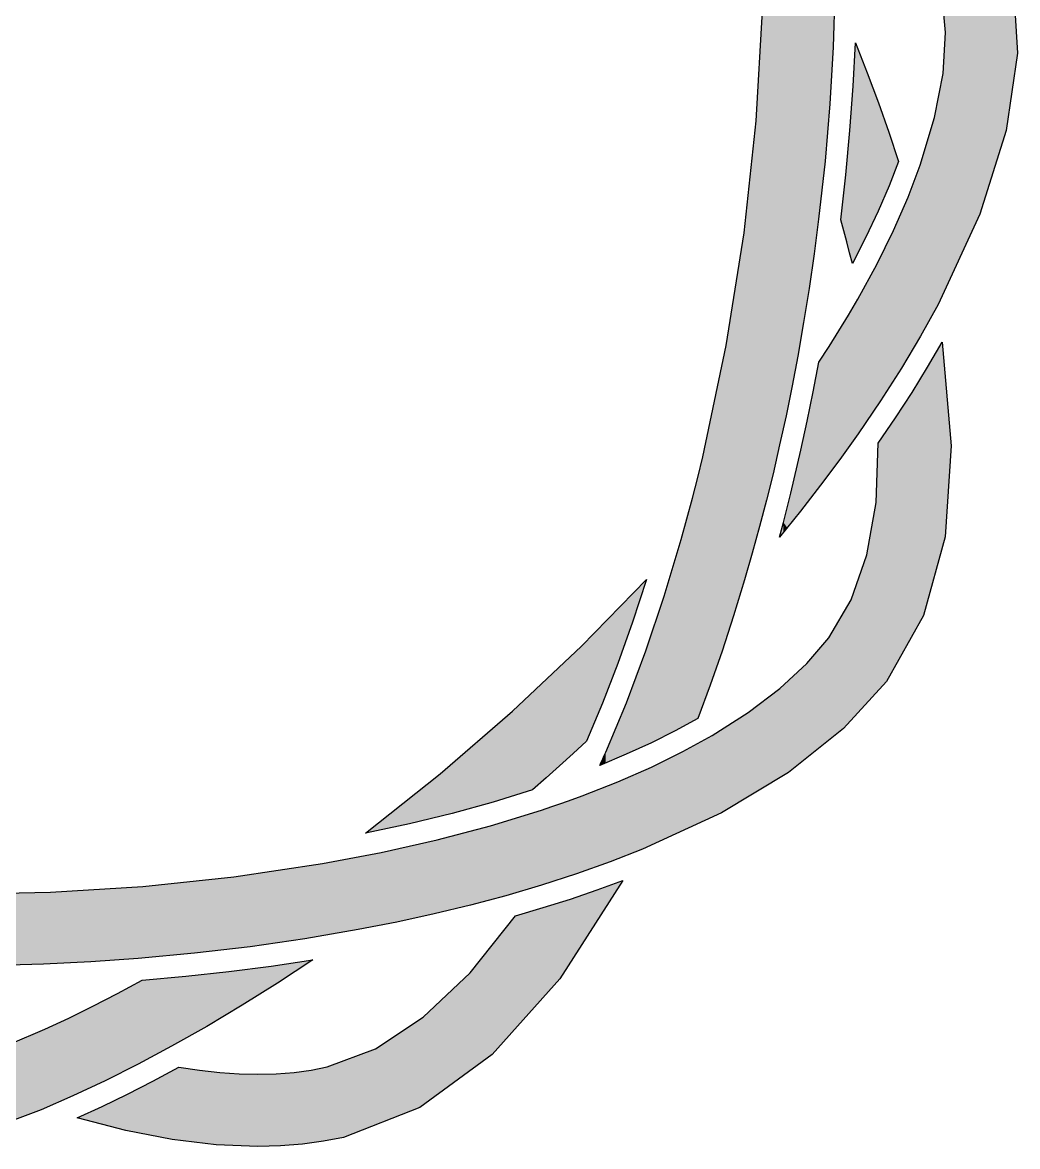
# Model space of a CAD drawing. Extents: x 3.9 to 41.3, y -41.1 to -3.8.
# Drawn here: x 23.12 to 41.27, y -40.68 to -20.19 of the extents above; entities that cross this region are included whole.
import ezdxf

# ---------------------------------------------------------------- set-up
doc = ezdxf.new("R2010")
doc.units = 0
doc.layers.add('LAYER_1', color=7, linetype='CONTINUOUS')

# ---------------------------------------------------------------- blocks, each defined once
blk = doc.blocks.new('*U1')
at = {"layer": 'LAYER_1', "color": 1}
for points in [[(38.313, -24.475), (38.271, -21.35), (38.313, -20.555)], [(38.313, -24.475), (38.313, -20.555), (38.506, -24.099)], [(38.506, -24.099), (38.313, -20.555), (38.506, -21.047)], [(38.506, -24.099), (38.506, -21.047), (38.529, -24.05)], [(38.529, -24.05), (38.506, -21.047), (38.529, -21.106)], [(38.529, -24.05), (38.529, -21.106), (38.729, -23.627)], [(38.729, -23.627), (38.529, -21.106), (38.729, -21.642)], [(38.271, -24.557), (38.258, -21.521), (38.271, -21.35)], [(38.271, -24.557), (38.271, -21.35), (38.313, -24.475)], [(38.258, -24.581), (38.212, -22.154), (38.258, -21.521)], [(38.258, -24.581), (38.258, -21.521), (38.271, -24.557)], [(38.729, -23.627), (38.729, -21.642), (38.733, -23.619)], [(38.733, -23.619), (38.729, -21.642), (38.733, -21.65)], [(38.733, -23.619), (38.733, -21.65), (38.922, -23.177)], [(38.922, -23.177), (38.733, -21.65), (38.922, -22.188)], [(38.208, -24.384), (38.156, -22.754), (38.208, -22.192)], [(38.212, -24.398), (38.208, -22.192), (38.212, -22.154)], [(38.208, -24.384), (38.208, -22.192), (38.212, -24.398)], [(38.212, -24.398), (38.212, -22.154), (38.258, -24.581)], [(38.922, -23.177), (38.922, -22.188), (38.927, -23.167)], [(38.927, -23.167), (38.922, -22.188), (38.927, -22.202)], [(38.927, -23.167), (38.927, -22.202), (39.098, -22.718)], [(38.156, -24.184), (38.137, -22.965), (38.156, -22.754)], [(38.156, -24.184), (38.156, -22.754), (38.208, -24.384)], [(38.137, -24.112), (38.102, -23.275), (38.137, -22.965)], [(38.137, -24.112), (38.137, -22.965), (38.156, -24.184)], [(38.102, -23.984), (38.045, -23.782), (38.102, -23.275)], [(38.102, -23.984), (38.102, -23.275), (38.137, -24.112)]]:
    blk.add_solid(points, dxfattribs=at)
blk = doc.blocks.new('*U4')
at = {"layer": 'LAYER_1', "color": 1}
for points in [[(39.896, -29.753), (39.63, -26.471), (39.896, -26.017)], [(39.896, -29.753), (39.896, -26.017), (39.948, -29.565)], [(39.948, -29.565), (39.896, -26.017), (39.948, -26.605)], [(39.553, -30.998), (39.347, -26.93), (39.553, -26.596)], [(39.63, -30.718), (39.553, -26.596), (39.63, -26.471)], [(39.553, -30.998), (39.553, -26.596), (39.63, -30.718)], [(39.63, -30.718), (39.63, -26.471), (39.896, -29.753)], [(39.948, -29.565), (39.948, -26.605), (40.062, -27.903)], [(39.347, -31.365), (39.047, -27.393), (39.347, -26.93)], [(39.347, -31.365), (39.347, -26.93), (39.553, -30.998)], [(39.047, -31.9), (38.879, -27.639), (39.047, -27.393)], [(39.047, -31.9), (39.047, -27.393), (39.347, -31.365)], [(38.879, -32.198), (38.73, -27.858), (38.879, -27.639)], [(38.879, -32.198), (38.879, -27.639), (39.047, -31.9)], [(38.73, -32.362), (38.689, -28.936), (38.73, -27.858)], [(38.73, -32.362), (38.73, -27.858), (38.879, -32.198)], [(38.689, -32.408), (38.524, -29.889), (38.689, -28.936)], [(38.689, -32.408), (38.689, -28.936), (38.73, -32.362)], [(38.524, -32.589), (38.236, -30.713), (38.524, -29.889)], [(38.524, -32.589), (38.524, -29.889), (38.689, -32.408)], [(38.236, -32.905), (38.096, -30.95), (38.236, -30.713)], [(38.236, -32.905), (38.236, -30.713), (38.524, -32.589)], [(38.096, -33.059), (37.826, -31.406), (38.096, -30.95)], [(38.096, -33.059), (38.096, -30.95), (38.236, -32.905)], [(37.826, -33.274), (37.425, -31.873), (37.826, -31.406)], [(37.826, -33.274), (37.826, -31.406), (38.096, -33.059)], [(37.425, -33.593), (37.092, -32.182), (37.425, -31.873)], [(37.425, -33.593), (37.425, -31.873), (37.826, -33.274)], [(36.935, -33.952), (36.359, -32.764), (36.935, -32.326)], [(37.092, -33.858), (36.935, -32.326), (37.092, -32.182)], [(36.935, -33.952), (36.935, -32.326), (37.092, -33.858)], [(37.092, -33.858), (37.092, -32.182), (37.425, -33.593)], [(36.359, -34.298), (35.869, -33.076), (36.359, -32.764)], [(36.359, -34.298), (36.359, -32.764), (36.935, -33.952)], [(35.699, -34.671), (35.166, -33.478), (35.699, -33.184)], [(35.869, -34.592), (35.699, -33.184), (35.869, -33.076)], [(35.699, -34.671), (35.699, -33.184), (35.869, -34.592)], [(35.869, -34.592), (35.869, -33.076), (36.359, -34.298)], [(35.166, -34.918), (34.592, -33.76), (35.166, -33.478)], [(35.166, -34.918), (35.166, -33.478), (35.699, -34.671)], [(34.592, -35.184), (34.432, -33.83), (34.592, -33.76)], [(34.592, -35.184), (34.592, -33.76), (35.166, -34.918)], [(34.432, -35.258), (33.978, -34.029), (34.432, -33.83)], [(34.432, -35.258), (34.432, -33.83), (34.592, -35.184)], [(33.841, -35.489), (33.328, -34.285), (33.841, -34.083)], [(33.978, -35.436), (33.841, -34.083), (33.978, -34.029)], [(33.841, -35.489), (33.841, -34.083), (33.978, -35.436)], [(33.978, -35.436), (33.978, -34.029), (34.432, -35.258)], [(32.962, -35.794), (32.776, -34.482), (32.962, -34.417)], [(33.146, -35.734), (32.962, -34.417), (33.146, -34.352)], [(32.962, -35.794), (32.962, -34.417), (33.146, -35.734)], [(33.227, -35.708), (33.146, -34.352), (33.227, -34.322)], [(33.146, -35.734), (33.146, -34.352), (33.227, -35.708)], [(33.328, -35.672), (33.227, -34.322), (33.328, -34.285)], [(33.227, -35.708), (33.227, -34.322), (33.328, -35.672)], [(33.328, -35.672), (33.328, -34.285), (33.841, -35.489)], [(32.588, -35.915), (31.937, -34.744), (32.588, -34.545)], [(32.592, -35.914), (32.588, -34.545), (32.592, -34.544)], [(32.588, -35.915), (32.588, -34.545), (32.592, -35.914)], [(32.776, -35.854), (32.592, -34.544), (32.776, -34.482)], [(32.592, -35.914), (32.592, -34.544), (32.776, -35.854)], [(32.776, -35.854), (32.776, -34.482), (32.962, -35.794)], [(31.662, -36.179), (31.297, -34.925), (31.662, -34.829)], [(31.937, -36.106), (31.662, -34.829), (31.937, -34.744)], [(31.662, -36.179), (31.662, -34.829), (31.937, -36.106)], [(31.937, -36.106), (31.937, -34.744), (32.588, -35.915)], [(31.297, -36.277), (30.686, -35.086), (31.297, -34.925)], [(31.297, -36.277), (31.297, -34.925), (31.662, -36.179)], [(30.634, -36.437), (29.949, -35.252), (30.634, -35.098)], [(30.686, -36.424), (30.634, -35.098), (30.686, -35.086)], [(30.634, -36.437), (30.634, -35.098), (30.686, -36.424)], [(30.686, -36.424), (30.686, -35.086), (31.297, -36.277)], [(29.244, -36.724), (28.596, -35.52), (29.244, -35.396)], [(29.663, -36.642), (29.244, -35.396), (29.663, -35.316)], [(29.244, -36.724), (29.244, -35.396), (29.663, -36.642)], [(29.949, -36.586), (29.663, -35.316), (29.949, -35.252)], [(29.663, -36.642), (29.663, -35.316), (29.949, -36.586)], [(29.949, -36.586), (29.949, -35.252), (30.634, -36.437)], [(28.272, -36.891), (27.277, -35.717), (28.272, -35.568)], [(28.596, -36.836), (28.272, -35.568), (28.596, -35.52)], [(28.272, -36.891), (28.272, -35.568), (28.596, -36.836)], [(28.596, -36.836), (28.596, -35.52), (29.244, -36.724)], [(26.263, -37.154), (25.322, -35.936), (26.263, -35.837)], [(26.979, -37.07), (26.263, -35.837), (26.979, -35.762)], [(26.263, -37.154), (26.263, -35.837), (26.979, -37.07)], [(27.277, -37.035), (26.979, -35.762), (27.277, -35.717)], [(26.979, -37.07), (26.979, -35.762), (27.277, -37.035)], [(27.277, -37.035), (27.277, -35.717), (28.272, -36.891)], [(23.51, -37.354), (22.65, -36.061), (23.51, -36.043)], [(22.65, -37.38), (22.65, -36.061), (23.51, -37.354)], [(23.633, -37.348), (23.51, -36.043), (23.633, -36.041)], [(23.51, -37.354), (23.51, -36.043), (23.633, -37.348)], [(24.372, -37.311), (23.633, -36.041), (24.372, -35.995)], [(23.633, -37.348), (23.633, -36.041), (24.372, -37.311)], [(25.233, -37.25), (24.372, -35.995), (25.233, -35.942)], [(24.372, -37.311), (24.372, -35.995), (25.233, -37.25)], [(25.322, -37.242), (25.233, -35.942), (25.322, -35.936)], [(25.233, -37.25), (25.233, -35.942), (25.322, -37.242)], [(25.322, -37.242), (25.322, -35.936), (26.263, -37.154)]]:
    blk.add_solid(points, dxfattribs=at)
blk = doc.blocks.new('*U7')
at = {"layer": 'LAYER_1', "color": 14}
for points in [[(34.249, -31.119), (34.249, -30.6), (34.503, -30.339)], [(34.249, -31.119), (33.983, -30.874), (34.249, -30.6)], [(33.983, -31.871), (33.703, -31.162), (33.983, -30.874)], [(33.983, -31.871), (33.983, -30.874), (34.249, -31.119)], [(33.703, -32.595), (33.41, -31.463), (33.703, -31.162)], [(33.703, -32.595), (33.703, -31.162), (33.983, -31.871)], [(33.318, -33.373), (33.166, -31.701), (33.318, -31.558)], [(33.41, -33.288), (33.318, -31.558), (33.41, -31.463)], [(33.318, -33.373), (33.318, -31.558), (33.41, -33.288)], [(33.41, -33.288), (33.41, -31.463), (33.703, -32.595)], [(33.166, -33.513), (32.92, -31.933), (33.166, -31.701)], [(33.166, -33.513), (33.166, -31.701), (33.318, -33.373)], [(32.92, -33.737), (32.673, -32.166), (32.92, -31.933)], [(32.92, -33.737), (32.92, -31.933), (33.166, -33.513)], [(32.673, -33.958), (32.424, -32.401), (32.673, -32.166)], [(32.673, -33.958), (32.673, -32.166), (32.92, -33.737)], [(32.424, -34.178), (32.061, -32.743), (32.424, -32.401)], [(32.424, -34.178), (32.424, -32.401), (32.673, -33.958)], [(32.061, -34.29), (31.708, -33.048), (32.061, -32.743)], [(32.061, -34.29), (32.061, -32.743), (32.424, -34.178)], [(31.708, -34.399), (30.961, -33.694), (31.708, -33.048)], [(31.708, -34.399), (31.708, -33.048), (32.061, -34.29)], [(30.961, -34.604), (30.743, -33.883), (30.961, -33.694)], [(30.961, -34.604), (30.961, -33.694), (31.708, -34.399)], [(30.743, -34.657), (30.184, -34.327), (30.743, -33.883)], [(30.743, -34.657), (30.743, -33.883), (30.961, -34.604)], [(30.184, -34.794), (29.378, -34.966), (30.184, -34.327)], [(30.184, -34.794), (30.184, -34.327), (30.743, -34.657)]]:
    blk.add_solid(points, dxfattribs=at)
blk = doc.blocks.new('*U10')
at = {"layer": 'LAYER_1', "color": 14}
for points in [[(34.121, -12.131), (33.66, -11.493), (34.121, -11.76)], [(34.121, -12.131), (34.121, -11.76), (34.134, -12.149)], [(34.134, -12.149), (34.121, -11.76), (34.134, -11.768)], [(34.134, -12.149), (34.134, -11.768), (34.571, -12.779)], [(34.571, -12.779), (34.134, -11.768), (34.571, -12.031)], [(34.571, -12.779), (34.571, -12.031), (34.6, -12.82)], [(34.6, -12.82), (34.571, -12.031), (34.6, -12.05)], [(34.6, -12.82), (34.6, -12.05), (35.009, -13.435)], [(35.009, -13.435), (34.6, -12.05), (35.009, -12.305)], [(35.009, -13.435), (35.009, -12.305), (35.056, -13.506)], [(35.056, -13.506), (35.009, -12.305), (35.056, -12.336)], [(35.056, -13.506), (35.056, -12.336), (35.433, -14.098)], [(35.433, -14.098), (35.056, -12.336), (35.433, -12.581)], [(35.433, -14.098), (35.433, -12.581), (35.502, -14.205)], [(35.502, -14.205), (35.433, -12.581), (35.502, -12.628)], [(35.502, -14.205), (35.502, -12.628), (35.695, -14.347)], [(35.695, -14.347), (35.502, -12.628), (35.695, -12.76)], [(35.695, -14.347), (35.695, -12.76), (35.885, -14.489)], [(35.885, -14.489), (35.695, -12.76), (35.885, -12.89)], [(35.885, -14.489), (35.885, -12.89), (36.02, -14.592)], [(36.02, -14.592), (35.885, -12.89), (36.02, -12.981)], [(36.02, -14.592), (36.02, -12.981), (36.071, -14.632)], [(36.071, -14.632), (36.02, -12.981), (36.071, -13.019)], [(36.071, -14.632), (36.071, -13.019), (36.253, -14.775)], [(36.253, -14.775), (36.071, -13.019), (36.253, -13.15)], [(36.253, -14.775), (36.253, -13.15), (36.578, -15.043)], [(36.578, -15.043), (36.253, -13.15), (36.578, -13.385)], [(36.578, -15.043), (36.578, -13.385), (36.806, -15.231)], [(36.806, -15.231), (36.578, -13.385), (36.806, -13.56)], [(36.806, -15.231), (36.806, -13.56), (36.929, -15.342)], [(36.929, -15.342), (36.806, -13.56), (36.929, -13.655)], [(36.929, -15.342), (36.929, -13.655), (37, -15.405)], [(37, -15.405), (36.929, -13.655), (37, -13.709)], [(37, -15.405), (37, -13.709), (37.069, -15.467)], [(37.069, -15.467), (37, -13.709), (37.069, -13.762)], [(37.069, -15.467), (37.069, -13.762), (37.106, -15.5)], [(37.106, -15.5), (37.069, -13.762), (37.106, -13.79)], [(37.106, -15.5), (37.106, -13.79), (37.135, -15.526)], [(37.135, -15.526), (37.106, -13.79), (37.135, -13.815)], [(37.135, -15.526), (37.135, -13.815), (37.199, -15.584)], [(37.199, -15.584), (37.135, -13.815), (37.199, -13.867)], [(37.199, -15.584), (37.199, -13.867), (37.31, -15.683)], [(37.31, -15.683), (37.199, -13.867), (37.31, -13.958)], [(37.31, -15.683), (37.31, -13.958), (37.319, -15.691)], [(37.319, -15.691), (37.31, -13.958), (37.319, -13.965)], [(37.319, -15.691), (37.319, -13.965), (37.32, -15.692)], [(37.32, -15.692), (37.319, -13.965), (37.32, -13.966)], [(37.32, -15.692), (37.32, -13.966), (37.435, -15.805)], [(37.435, -15.805), (37.32, -13.966), (37.435, -14.06)], [(37.435, -15.805), (37.435, -14.06), (37.544, -15.912)], [(37.544, -15.912), (37.435, -14.06), (37.544, -14.15)], [(37.544, -15.912), (37.544, -14.15), (37.601, -15.967)], [(37.601, -15.967), (37.544, -14.15), (37.601, -14.196)], [(37.601, -15.967), (37.601, -14.196), (37.648, -16.013)], [(37.648, -16.013), (37.601, -14.196), (37.648, -14.24)], [(37.648, -16.013), (37.648, -14.24), (37.677, -16.042)], [(37.677, -16.042), (37.648, -14.24), (37.677, -14.268)], [(37.677, -16.042), (37.677, -14.268), (37.79, -16.152)], [(37.79, -16.152), (37.677, -14.268), (37.79, -14.375)], [(37.79, -16.152), (37.79, -14.375), (37.832, -16.197)], [(37.832, -16.197), (37.79, -14.375), (37.832, -14.415)], [(37.832, -16.197), (37.832, -14.415), (38.011, -16.391)], [(38.011, -16.391), (37.832, -14.415), (38.011, -14.585)], [(38.011, -16.391), (38.011, -14.585), (38.029, -16.41)], [(38.029, -16.41), (38.011, -14.585), (38.029, -14.601)], [(38.029, -16.41), (38.029, -14.601), (38.186, -16.579)], [(38.186, -16.579), (38.029, -14.601), (38.186, -14.75)], [(38.186, -16.579), (38.186, -14.75), (38.219, -16.614)], [(38.219, -16.614), (38.186, -14.75), (38.219, -14.781)], [(38.219, -16.614), (38.219, -14.781), (38.355, -16.784)], [(38.355, -16.784), (38.219, -14.781), (38.355, -14.91)], [(38.355, -16.784), (38.355, -14.91), (38.365, -16.797)], [(38.365, -16.797), (38.355, -14.91), (38.365, -14.919)], [(38.365, -16.797), (38.365, -14.919), (38.702, -17.22)], [(38.702, -17.22), (38.365, -14.919), (38.702, -15.239)], [(38.702, -17.22), (38.702, -15.239), (38.772, -17.307)], [(38.772, -17.307), (38.702, -15.239), (38.772, -15.305)], [(38.772, -17.307), (38.772, -15.305), (38.853, -17.408)], [(38.853, -17.408), (38.772, -15.305), (38.853, -15.381)], [(38.853, -17.408), (38.853, -15.381), (38.995, -17.633)], [(38.995, -17.633), (38.853, -15.381), (38.995, -15.516)], [(38.995, -17.633), (38.995, -15.516), (39.01, -17.656)], [(39.01, -17.656), (38.995, -15.516), (39.01, -15.534)], [(39.01, -17.656), (39.01, -15.534), (39.152, -17.881)], [(39.152, -17.881), (39.01, -15.534), (39.152, -15.71)], [(39.152, -17.881), (39.152, -15.71), (39.275, -18.076)], [(39.275, -18.076), (39.152, -15.71), (39.275, -15.863)], [(39.275, -18.076), (39.275, -15.863), (39.345, -18.187)], [(39.345, -18.187), (39.275, -15.863), (39.345, -15.949)], [(39.345, -18.187), (39.345, -15.949), (39.497, -18.521)], [(39.497, -18.521), (39.345, -15.949), (39.497, -16.139)], [(39.497, -18.521), (39.497, -16.139), (39.501, -18.529)], [(39.501, -18.529), (39.497, -16.139), (39.501, -16.144)], [(39.501, -18.529), (39.501, -16.144), (39.693, -18.948)], [(39.693, -18.948), (39.501, -16.144), (39.693, -16.381)], [(39.693, -18.948), (39.693, -16.381), (39.757, -19.184)], [(39.757, -19.184), (39.693, -16.381), (39.757, -16.461)], [(39.757, -19.184), (39.757, -16.461), (39.82, -19.413)], [(39.82, -19.413), (39.757, -16.461), (39.82, -16.539)], [(39.82, -19.413), (39.82, -16.539), (39.896, -19.689)], [(39.896, -19.689), (39.82, -16.539), (39.896, -16.632)], [(39.896, -19.689), (39.896, -16.632), (39.911, -19.856)], [(39.911, -19.856), (39.896, -16.632), (39.911, -16.651)], [(39.911, -19.856), (39.911, -16.651), (39.957, -20.369)], [(39.957, -20.369), (39.911, -16.651), (39.957, -16.708)], [(39.957, -25.03), (39.957, -16.708), (40.06, -24.807)], [(40.06, -24.807), (39.957, -16.708), (40.06, -16.836)], [(40.06, -24.807), (40.06, -16.836), (40.582, -23.682)], [(40.582, -23.682), (40.06, -16.836), (40.582, -17.771)], [(40.582, -23.682), (40.582, -17.771), (40.794, -23.011)], [(40.794, -23.011), (40.582, -17.771), (40.794, -18.152)], [(40.794, -23.011), (40.794, -18.152), (41.065, -22.153)], [(41.065, -22.153), (40.794, -18.152), (41.065, -19.039)], [(41.065, -22.153), (41.065, -19.039), (41.193, -21.269)], [(41.193, -21.269), (41.065, -19.039), (41.193, -19.458)], [(41.193, -21.269), (41.193, -19.458), (41.27, -20.744)], [(39.957, -25.03), (39.911, -21.114), (39.957, -20.369)], [(39.896, -25.162), (39.82, -21.59), (39.896, -21.193)], [(39.911, -25.129), (39.896, -21.193), (39.911, -21.114)], [(39.896, -25.162), (39.896, -21.193), (39.911, -25.129)], [(39.911, -25.129), (39.911, -21.114), (39.957, -25.03)], [(39.82, -25.325), (39.757, -21.921), (39.82, -21.59)], [(39.82, -25.325), (39.82, -21.59), (39.896, -25.162)], [(39.757, -25.438), (39.693, -22.136), (39.757, -21.921)], [(39.757, -25.438), (39.757, -21.921), (39.82, -25.325)], [(39.693, -25.555), (39.501, -22.775), (39.693, -22.136)], [(39.693, -25.555), (39.693, -22.136), (39.757, -25.438)], [(39.497, -25.908), (39.345, -23.189), (39.497, -22.788)], [(39.501, -25.902), (39.497, -22.788), (39.501, -22.775)], [(39.497, -25.908), (39.497, -22.788), (39.501, -25.902)], [(39.501, -25.902), (39.501, -22.775), (39.693, -25.555)], [(39.345, -26.164), (39.275, -23.372), (39.345, -23.189)], [(39.345, -26.164), (39.345, -23.189), (39.497, -25.908)], [(39.275, -26.282), (39.152, -23.653), (39.275, -23.372)], [(39.275, -26.282), (39.275, -23.372), (39.345, -26.164)], [(39.152, -26.488), (39.01, -23.976), (39.152, -23.653)], [(39.152, -26.488), (39.152, -23.653), (39.275, -26.282)], [(38.995, -26.734), (38.853, -24.293), (38.995, -24.006)], [(39.01, -26.711), (38.995, -24.006), (39.01, -23.976)], [(38.995, -26.734), (38.995, -24.006), (39.01, -26.711)], [(39.01, -26.711), (39.01, -23.976), (39.152, -26.488)], [(38.853, -26.957), (38.772, -24.455), (38.853, -24.293)], [(38.853, -26.957), (38.853, -24.293), (38.995, -26.734)], [(38.772, -27.083), (38.702, -24.596), (38.772, -24.455)], [(38.772, -27.083), (38.772, -24.455), (38.853, -26.957)], [(38.702, -27.186), (38.365, -25.213), (38.702, -24.596)], [(38.702, -27.186), (38.702, -24.596), (38.772, -27.083)], [(38.355, -27.697), (38.219, -25.465), (38.355, -25.232)], [(38.365, -27.683), (38.355, -25.232), (38.365, -25.213)], [(38.355, -27.697), (38.355, -25.232), (38.365, -27.683)], [(38.365, -27.683), (38.365, -25.213), (38.702, -27.186)], [(38.186, -27.933), (38.029, -25.781), (38.186, -25.521)], [(38.219, -27.887), (38.186, -25.521), (38.219, -25.465)], [(38.186, -27.933), (38.186, -25.521), (38.219, -27.887)], [(38.219, -27.887), (38.219, -25.465), (38.355, -27.697)], [(38.011, -28.175), (37.832, -26.096), (38.011, -25.809)], [(38.029, -28.152), (38.011, -25.809), (38.029, -25.781)], [(38.011, -28.175), (38.011, -25.809), (38.029, -28.152)], [(38.029, -28.152), (38.029, -25.781), (38.186, -27.933)], [(37.79, -28.472), (37.677, -26.335), (37.79, -26.16)], [(37.832, -28.416), (37.79, -26.16), (37.832, -26.096)], [(37.79, -28.472), (37.79, -26.16), (37.832, -28.416)], [(37.832, -28.416), (37.832, -26.096), (38.011, -28.175)], [(37.648, -28.661), (37.601, -26.624), (37.648, -26.38)], [(37.677, -28.623), (37.648, -26.38), (37.677, -26.335)], [(37.648, -28.661), (37.648, -26.38), (37.677, -28.623)], [(37.677, -28.623), (37.677, -26.335), (37.79, -28.472)], [(37.601, -28.721), (37.544, -26.921), (37.601, -26.624)], [(37.601, -28.721), (37.601, -26.624), (37.648, -28.661)], [(37.544, -28.794), (37.435, -27.456), (37.544, -26.921)], [(37.544, -28.794), (37.544, -26.921), (37.601, -28.721)], [(37.435, -28.934), (37.32, -27.985), (37.435, -27.456)], [(37.435, -28.934), (37.435, -27.456), (37.544, -28.794)], [(37.31, -29.095), (37.199, -28.505), (37.31, -28.027)], [(37.319, -29.084), (37.31, -28.027), (37.319, -27.99)], [(37.31, -29.095), (37.31, -28.027), (37.319, -29.084)], [(37.32, -29.082), (37.319, -27.99), (37.32, -27.985)], [(37.319, -29.084), (37.319, -27.99), (37.32, -29.082)], [(37.32, -29.082), (37.32, -27.985), (37.435, -28.934)], [(37.199, -29.232), (37.135, -28.769), (37.199, -28.505)], [(37.199, -29.232), (37.199, -28.505), (37.31, -29.095)], [(37.106, -29.349), (37.069, -29.034), (37.106, -28.888)], [(37.135, -29.312), (37.106, -28.888), (37.135, -28.769)], [(37.106, -29.349), (37.106, -28.888), (37.135, -29.312)], [(37.135, -29.312), (37.135, -28.769), (37.199, -29.232)], [(37.069, -29.394), (37, -29.3), (37.069, -29.034)], [(37.069, -29.394), (37.069, -29.034), (37.106, -29.349)], [(37, -29.479), (36.929, -29.567), (37, -29.3)], [(37, -29.479), (37, -29.3), (37.069, -29.394)]]:
    blk.add_solid(points, dxfattribs=at)
blk = doc.blocks.new('*U11')
at = {"layer": 'LAYER_1', "color": 14}
for points in [[(27.774, -37.698), (27.774, -37.369), (28.421, -37.272)], [(26.885, -38.249), (26.484, -37.531), (26.885, -37.487)], [(27.128, -38.104), (26.885, -37.487), (27.128, -37.455)], [(26.885, -38.249), (26.885, -37.487), (27.128, -38.104)], [(27.659, -37.771), (27.128, -37.455), (27.659, -37.387)], [(27.128, -38.104), (27.128, -37.455), (27.659, -37.771)], [(27.774, -37.698), (27.659, -37.387), (27.774, -37.369)], [(27.659, -37.771), (27.659, -37.387), (27.774, -37.698)], [(25.233, -39.177), (24.857, -37.889), (25.233, -37.686)], [(25.308, -39.136), (25.233, -37.686), (25.308, -37.645)], [(25.233, -39.177), (25.233, -37.686), (25.308, -39.136)], [(25.843, -38.851), (25.308, -37.645), (25.843, -37.597)], [(25.308, -39.136), (25.308, -37.645), (25.843, -38.851)], [(26.101, -38.705), (25.843, -37.597), (26.101, -37.573)], [(25.843, -38.851), (25.843, -37.597), (26.101, -38.705)], [(26.484, -38.488), (26.101, -37.573), (26.484, -37.531)], [(26.101, -38.705), (26.101, -37.573), (26.484, -38.488)], [(26.484, -38.488), (26.484, -37.531), (26.885, -38.249)], [(24.857, -39.365), (24.632, -38.005), (24.857, -37.889)], [(24.857, -39.365), (24.857, -37.889), (25.233, -39.177)], [(24.632, -39.478), (24.409, -38.12), (24.632, -38.005)], [(24.632, -39.478), (24.632, -38.005), (24.857, -39.365)], [(24.041, -39.755), (23.967, -38.336), (24.041, -38.3)], [(24.409, -39.583), (24.041, -38.3), (24.409, -38.12)], [(24.041, -39.755), (24.041, -38.3), (24.409, -39.583)], [(24.409, -39.583), (24.409, -38.12), (24.632, -39.478)], [(23.967, -39.788), (23.532, -38.538), (23.967, -38.336)], [(23.967, -39.788), (23.967, -38.336), (24.041, -39.755)], [(23.464, -40.007), (22.905, -38.807), (23.464, -38.567)], [(23.532, -39.977), (23.464, -38.567), (23.532, -38.538)], [(23.464, -40.007), (23.464, -38.567), (23.532, -39.977)], [(23.532, -39.977), (23.532, -38.538), (23.967, -39.788)], [(22.905, -40.216), (22.905, -38.807), (23.464, -40.007)]]:
    blk.add_solid(points, dxfattribs=at)
blk = doc.blocks.new('*U13')
at = {"layer": 'LAYER_1', "color": 7}
for points in [[(36.415, -15.517), (36.401, -15.412), (36.415, -15.424)], [(36.415, -15.517), (36.415, -15.424), (36.428, -15.624)], [(36.428, -15.624), (36.415, -15.424), (36.428, -15.435)], [(36.428, -15.624), (36.428, -15.435), (36.433, -15.662)], [(36.433, -15.662), (36.428, -15.435), (36.433, -15.44)], [(36.433, -15.662), (36.433, -15.44), (36.441, -15.73)], [(36.441, -15.73), (36.433, -15.44), (36.441, -15.447)], [(36.441, -15.73), (36.441, -15.447), (36.454, -15.838)], [(36.454, -15.838), (36.441, -15.447), (36.454, -15.457)], [(36.454, -15.838), (36.454, -15.457), (36.506, -16.398)], [(36.506, -16.398), (36.454, -15.457), (36.506, -15.503)], [(36.506, -16.398), (36.506, -15.503), (36.546, -16.819)], [(36.546, -16.819), (36.506, -15.503), (36.546, -15.538)], [(36.546, -16.819), (36.546, -15.538), (36.566, -17.174)], [(36.566, -17.174), (36.546, -15.538), (36.566, -15.555)], [(36.566, -17.174), (36.566, -15.555), (36.604, -17.838)], [(36.604, -17.838), (36.566, -15.555), (36.604, -15.588)], [(36.604, -17.838), (36.604, -15.588), (36.616, -18.368)], [(36.616, -18.368), (36.604, -15.588), (36.616, -15.598)], [(36.616, -18.368), (36.616, -15.598), (36.627, -18.89)], [(36.627, -18.89), (36.616, -15.598), (36.627, -15.608)], [(36.627, -29.143), (36.627, -15.608), (36.692, -28.893)], [(36.692, -28.893), (36.627, -15.608), (36.692, -15.665)], [(36.692, -28.893), (36.692, -15.665), (36.808, -28.424)], [(36.808, -28.424), (36.692, -15.665), (36.808, -15.765)], [(36.808, -28.424), (36.808, -15.765), (36.811, -28.412)], [(36.811, -28.412), (36.808, -15.765), (36.811, -15.768)], [(36.811, -28.412), (36.811, -15.768), (36.932, -27.887)], [(36.932, -27.887), (36.811, -15.768), (36.932, -15.88)], [(36.932, -27.887), (36.932, -15.88), (37.048, -27.354)], [(37.048, -27.354), (36.932, -15.88), (37.048, -15.988)], [(37.048, -27.354), (37.048, -15.988), (37.158, -26.813)], [(37.158, -26.813), (37.048, -15.988), (37.158, -16.09)], [(37.158, -26.813), (37.158, -16.09), (37.189, -26.651)], [(37.189, -26.651), (37.158, -16.09), (37.189, -16.119)], [(37.189, -26.651), (37.189, -16.119), (37.262, -26.268)], [(37.262, -26.268), (37.189, -16.119), (37.262, -16.192)], [(37.262, -26.268), (37.262, -16.192), (37.369, -25.655)], [(37.369, -25.655), (37.262, -16.192), (37.369, -16.299)], [(37.369, -25.655), (37.369, -16.299), (37.469, -25.034)], [(37.469, -25.034), (37.369, -16.299), (37.469, -16.398)], [(37.469, -25.034), (37.469, -16.398), (37.545, -24.514)], [(37.545, -24.514), (37.469, -16.398), (37.545, -16.474)], [(37.545, -24.514), (37.545, -16.474), (37.56, -24.406)], [(37.56, -24.406), (37.545, -16.474), (37.56, -16.49)], [(37.56, -24.406), (37.56, -16.49), (37.643, -23.774)], [(37.643, -23.774), (37.56, -16.49), (37.643, -16.579)], [(37.643, -23.774), (37.643, -16.579), (37.759, -22.717)], [(37.759, -22.717), (37.643, -16.579), (37.759, -16.705)], [(37.759, -22.717), (37.759, -16.705), (37.848, -21.671)], [(37.848, -21.671), (37.759, -16.705), (37.848, -16.8)], [(37.848, -21.671), (37.848, -16.8), (37.874, -21.235)], [(37.874, -21.235), (37.848, -16.8), (37.874, -16.828)], [(37.874, -21.235), (37.874, -16.828), (37.909, -20.638)], [(37.909, -20.638), (37.874, -16.828), (37.909, -17.435)], [(37.909, -20.638), (37.909, -17.435), (37.913, -20.512)], [(37.913, -20.512), (37.909, -17.435), (37.913, -17.504)], [(37.913, -20.512), (37.913, -17.504), (37.937, -19.745)], [(37.937, -19.745), (37.913, -17.504), (37.937, -18.196)], [(37.937, -19.745), (37.937, -18.196), (37.94, -19.623)], [(37.94, -19.623), (37.937, -18.196), (37.94, -18.487)], [(37.94, -19.623), (37.94, -18.487), (37.946, -18.904)], [(36.627, -29.143), (36.616, -19.973), (36.627, -18.89)], [(36.616, -29.187), (36.604, -20.188), (36.616, -19.973)], [(36.616, -29.187), (36.616, -19.973), (36.627, -29.143)], [(36.604, -29.232), (36.566, -20.88), (36.604, -20.188)], [(36.604, -29.232), (36.604, -20.188), (36.616, -29.187)], [(36.566, -29.377), (36.546, -21.251), (36.566, -20.88)], [(36.566, -29.377), (36.566, -20.88), (36.604, -29.232)], [(36.546, -29.45), (36.506, -21.978), (36.546, -21.251)], [(36.546, -29.45), (36.546, -21.251), (36.566, -29.377)], [(36.506, -29.594), (36.454, -22.468), (36.506, -21.978)], [(36.506, -29.594), (36.506, -21.978), (36.546, -29.45)], [(36.454, -29.786), (36.441, -22.583), (36.454, -22.468)], [(36.454, -29.786), (36.454, -22.468), (36.506, -29.594)], [(36.428, -29.877), (36.415, -22.826), (36.428, -22.703)], [(36.433, -29.861), (36.428, -22.703), (36.433, -22.659)], [(36.428, -29.877), (36.428, -22.703), (36.433, -29.861)], [(36.441, -29.831), (36.433, -22.659), (36.441, -22.583)], [(36.433, -29.861), (36.433, -22.659), (36.441, -29.831)], [(36.441, -29.831), (36.441, -22.583), (36.454, -29.786)], [(36.415, -29.923), (36.401, -22.954), (36.415, -22.826)], [(36.415, -29.923), (36.415, -22.826), (36.428, -29.877)], [(36.401, -29.971), (36.293, -23.958), (36.401, -22.954)], [(36.401, -29.971), (36.401, -22.954), (36.415, -29.923)], [(36.293, -30.345), (36.286, -24.021), (36.293, -23.958)], [(36.293, -30.345), (36.293, -23.958), (36.401, -29.971)], [(36.286, -30.367), (36.091, -25.244), (36.286, -24.021)], [(36.286, -30.367), (36.286, -24.021), (36.293, -30.345)], [(36.091, -31.003), (35.959, -26.074), (36.091, -25.244)], [(36.091, -31.003), (36.091, -25.244), (36.286, -30.367)], [(35.959, -31.407), (35.881, -26.443), (35.959, -26.074)], [(35.959, -31.407), (35.959, -26.074), (36.091, -31.003)], [(35.881, -31.645), (35.662, -27.474), (35.881, -26.443)], [(35.881, -31.645), (35.881, -26.443), (35.959, -31.407)], [(35.662, -32.27), (35.529, -28.106), (35.662, -27.474)], [(35.662, -32.27), (35.662, -27.474), (35.881, -31.645)], [(35.529, -32.628), (35.437, -28.479), (35.529, -28.106)], [(35.529, -32.628), (35.529, -28.106), (35.662, -32.27)], [(35.437, -32.874), (35.342, -28.855), (35.437, -28.483)], [(35.437, -32.872), (35.437, -28.483), (35.437, -28.479)], [(35.437, -32.872), (35.437, -28.479), (35.529, -32.628)], [(35.437, -32.874), (35.437, -28.483), (35.437, -32.872)], [(35.342, -32.926), (35.241, -29.232), (35.342, -28.855)], [(35.342, -32.926), (35.342, -28.855), (35.437, -32.874)], [(35.241, -32.982), (35.137, -29.609), (35.241, -29.232)], [(35.241, -32.982), (35.241, -29.232), (35.342, -32.926)], [(35.137, -33.039), (35.028, -29.973), (35.137, -29.609)], [(35.137, -33.039), (35.137, -29.609), (35.241, -32.982)], [(35.028, -33.099), (34.826, -30.645), (35.028, -29.973)], [(35.028, -33.099), (35.028, -29.973), (35.137, -33.039)], [(34.826, -33.2), (34.593, -31.339), (34.826, -30.645)], [(34.826, -33.2), (34.826, -30.645), (35.028, -33.099)], [(34.593, -33.317), (34.492, -31.639), (34.593, -31.339)], [(34.593, -33.317), (34.593, -31.339), (34.826, -33.2)], [(34.492, -33.364), (34.136, -32.587), (34.492, -31.639)], [(34.492, -33.364), (34.492, -31.639), (34.593, -33.317)], [(34.133, -33.528), (33.76, -33.487), (34.133, -32.594)], [(34.136, -33.527), (34.133, -32.594), (34.136, -32.587)], [(34.133, -33.528), (34.133, -32.594), (34.136, -33.527)], [(34.136, -33.527), (34.136, -32.587), (34.492, -33.364)], [(33.732, -33.697), (33.705, -33.609), (33.732, -33.548)], [(33.76, -33.685), (33.732, -33.548), (33.76, -33.487)], [(33.732, -33.697), (33.732, -33.548), (33.76, -33.685)], [(33.76, -33.685), (33.76, -33.487), (34.133, -33.528)], [(33.678, -33.72), (33.65, -33.731), (33.678, -33.67)], [(33.705, -33.708), (33.678, -33.67), (33.705, -33.609)], [(33.678, -33.72), (33.678, -33.67), (33.705, -33.708)], [(33.705, -33.708), (33.705, -33.609), (33.732, -33.697)]]:
    blk.add_solid(points, dxfattribs=at)
blk = doc.blocks.new('*U16')
at = {"layer": 'LAYER_1', "color": 7}
for points in [[(33.603, -36.565), (33.603, -36.001), (34.074, -35.829)], [(33.603, -36.565), (33.118, -36.166), (33.603, -36.001)], [(32.924, -37.622), (32.621, -36.323), (32.924, -36.227)], [(33.118, -37.32), (32.924, -36.227), (33.118, -36.166)], [(32.924, -37.622), (32.924, -36.227), (33.118, -37.32)], [(33.118, -37.32), (33.118, -36.166), (33.603, -36.565)], [(32.114, -38.527), (31.689, -37.006), (32.114, -36.472)], [(32.621, -37.96), (32.114, -36.472), (32.621, -36.323)], [(32.114, -38.527), (32.114, -36.472), (32.621, -37.96)], [(32.621, -37.96), (32.621, -36.323), (32.924, -37.622)], [(31.689, -39.002), (31.289, -37.51), (31.689, -37.006)], [(31.689, -39.002), (31.689, -37.006), (32.114, -38.527)], [(31.289, -39.295), (30.433, -38.321), (31.289, -37.51)], [(31.289, -39.295), (31.289, -37.51), (31.689, -39.002)], [(30.372, -39.966), (29.56, -38.897), (30.372, -38.361)], [(30.433, -39.921), (30.372, -38.361), (30.433, -38.321)], [(30.372, -39.966), (30.372, -38.361), (30.433, -39.921)], [(30.433, -39.921), (30.433, -38.321), (31.289, -39.295)], [(29.56, -40.283), (28.978, -39.115), (29.56, -38.897)], [(29.56, -40.283), (29.56, -38.897), (30.372, -39.966)], [(28.978, -40.511), (28.68, -39.227), (28.978, -39.115)], [(28.978, -40.511), (28.978, -39.115), (29.56, -40.283)], [(25.853, -40.547), (25.503, -39.487), (25.853, -39.3)], [(25.975, -40.562), (25.853, -39.3), (25.975, -39.234)], [(25.853, -40.547), (25.853, -39.3), (25.975, -40.562)], [(25.975, -40.562), (25.975, -39.234), (26.354, -40.608)], [(26.354, -40.608), (25.975, -39.234), (26.354, -39.289)], [(26.354, -40.608), (26.354, -39.289), (26.658, -40.645)], [(26.658, -40.645), (26.354, -39.289), (26.658, -39.322)], [(26.658, -40.645), (26.658, -39.322), (26.721, -40.648)], [(26.721, -40.648), (26.658, -39.322), (26.721, -39.329)], [(26.721, -40.648), (26.721, -39.329), (27.076, -40.663)], [(27.076, -40.663), (26.721, -39.329), (27.076, -39.352)], [(28.077, -40.648), (27.83, -39.346), (28.077, -39.327)], [(28.228, -40.636), (28.077, -39.327), (28.228, -39.307)], [(28.077, -40.648), (28.077, -39.327), (28.228, -40.636)], [(28.386, -40.614), (28.228, -39.307), (28.386, -39.285)], [(28.228, -40.636), (28.228, -39.307), (28.386, -40.614)], [(28.611, -40.583), (28.386, -39.285), (28.611, -39.241)], [(28.386, -40.614), (28.386, -39.285), (28.611, -40.583)], [(28.68, -40.57), (28.611, -39.241), (28.68, -39.227)], [(28.611, -40.583), (28.611, -39.241), (28.68, -40.57)], [(28.68, -40.57), (28.68, -39.227), (28.978, -40.511)], [(25.503, -40.48), (25.037, -39.725), (25.503, -39.487)], [(25.503, -40.48), (25.503, -39.487), (25.853, -40.547)], [(27.076, -40.663), (27.076, -39.352), (27.416, -40.678)], [(27.416, -40.678), (27.076, -39.352), (27.416, -39.36)], [(27.416, -40.678), (27.416, -39.36), (27.418, -40.678)], [(27.418, -40.678), (27.416, -39.36), (27.418, -39.36)], [(27.753, -40.669), (27.418, -39.36), (27.753, -39.352)], [(27.418, -40.678), (27.418, -39.36), (27.753, -40.669)], [(27.83, -40.667), (27.753, -39.352), (27.83, -39.346)], [(27.753, -40.669), (27.753, -39.352), (27.83, -40.667)], [(27.83, -40.667), (27.83, -39.346), (28.077, -40.648)], [(25.007, -40.385), (24.576, -39.949), (25.007, -39.739)], [(25.037, -40.39), (25.007, -39.739), (25.037, -39.725)], [(25.007, -40.385), (25.007, -39.739), (25.037, -40.39)], [(25.037, -40.39), (25.037, -39.725), (25.503, -40.48)], [(24.576, -40.274), (24.122, -40.158), (24.576, -39.949)], [(24.576, -40.274), (24.576, -39.949), (25.007, -40.385)]]:
    blk.add_solid(points, dxfattribs=at)

msp = doc.modelspace()

# ---------------------------------------------------------------- linework, layer by layer
at = {"layer": 'LAYER_1'}
for points in [[(41.193, -19.458), (41.27, -20.744), (41.065, -22.153), (40.582, -23.682), (39.82, -25.325), (39.501, -25.902), (39.152, -26.488), (38.772, -27.083), (38.365, -27.683), (38.029, -28.152), (37.677, -28.623), (37.31, -29.095), (36.929, -29.567), (36.929, -29.567)], [(37.94, -19.623), (37.909, -20.638), (37.848, -21.671), (37.759, -22.717), (37.643, -23.774), (37.56, -24.406), (37.469, -25.034), (37.369, -25.655), (37.262, -26.268), (37.158, -26.813), (37.048, -27.354), (36.932, -27.887), (36.811, -28.412), (36.692, -28.893), (36.566, -29.377), (36.433, -29.861), (36.293, -30.345), (36.091, -31.003), (35.881, -31.645), (35.662, -32.27), (35.437, -32.874), (35.028, -33.099), (34.593, -33.317), (34.133, -33.528), (33.65, -33.731), (33.678, -33.67), (33.705, -33.609), (33.732, -33.548), (33.76, -33.487), (33.76, -33.487)], [(36.929, -29.567), (37, -29.3), (37.069, -29.034), (37.135, -28.769), (37.199, -28.505), (37.32, -27.985), (37.435, -27.456), (37.544, -26.921), (37.648, -26.38), (37.832, -26.096), (38.011, -25.809), (38.186, -25.521), (38.355, -25.232), (38.702, -24.596), (39.01, -23.976), (39.275, -23.372), (39.497, -22.788), (39.757, -21.921), (39.911, -21.114), (39.957, -20.369), (39.896, -19.689)], [(33.76, -33.487), (34.136, -32.587), (34.492, -31.639), (34.826, -30.645), (35.137, -29.609), (35.241, -29.232), (35.342, -28.855), (35.437, -28.479), (35.529, -28.106), (35.959, -26.074), (36.286, -24.021), (36.506, -21.978), (36.616, -19.973)], [(38.258, -24.581), (38.208, -24.384), (38.156, -24.184), (38.102, -23.984), (38.045, -23.782), (38.137, -22.965), (38.212, -22.154), (38.271, -21.35), (38.313, -20.555), (38.529, -21.106), (38.733, -21.65), (38.922, -22.188), (39.098, -22.718), (38.927, -23.167), (38.729, -23.627), (38.506, -24.099), (38.258, -24.581), (38.258, -24.581)], [(21.916, -36.076), (23.633, -36.041), (25.322, -35.936), (26.979, -35.762), (28.596, -35.52), (29.663, -35.316), (30.686, -35.086), (31.662, -34.829), (32.588, -34.545), (32.776, -34.482), (32.962, -34.417), (33.146, -34.352), (33.328, -34.285), (33.978, -34.029), (34.592, -33.76), (35.166, -33.478), (35.699, -33.184), (36.359, -32.764), (36.935, -32.326), (37.425, -31.873), (37.826, -31.406), (38.236, -30.713), (38.524, -29.889), (38.689, -28.936), (38.73, -27.858), (39.047, -27.393), (39.347, -26.93), (39.63, -26.471), (39.896, -26.017), (40.062, -27.903), (39.948, -29.565), (39.553, -30.998), (38.879, -32.198), (38.096, -33.059), (37.092, -33.858), (35.869, -34.592), (34.432, -35.258), (33.841, -35.489), (33.227, -35.708), (32.592, -35.914), (31.937, -36.106), (31.297, -36.277), (30.634, -36.437), (29.949, -36.586), (29.244, -36.724), (28.272, -36.891), (27.277, -37.035), (26.263, -37.154), (25.233, -37.25), (24.372, -37.311), (23.51, -37.354), (22.65, -37.38)], [(29.378, -34.966), (30.743, -33.883), (32.061, -32.743), (33.318, -31.558), (34.503, -30.339), (34.249, -31.119), (33.983, -31.871), (33.703, -32.595), (33.41, -33.288), (33.166, -33.513), (32.92, -33.737), (32.673, -33.958), (32.424, -34.178), (31.708, -34.399), (30.961, -34.604), (30.184, -34.794), (29.378, -34.966), (29.378, -34.966)], [(27.418, -40.678), (26.658, -40.645), (25.853, -40.547), (25.007, -40.385), (24.122, -40.158), (24.576, -39.949), (25.037, -39.725), (25.503, -39.487), (25.975, -39.234), (26.354, -39.289), (26.721, -39.329), (27.076, -39.352), (27.416, -39.36), (27.753, -39.352), (28.077, -39.327), (28.386, -39.285), (28.68, -39.227), (29.56, -38.897), (30.433, -38.321), (31.289, -37.51), (32.114, -36.472), (32.621, -36.323), (33.118, -36.166), (33.603, -36.001), (34.074, -35.829), (32.924, -37.622), (31.689, -39.002), (30.372, -39.966), (28.978, -40.511), (28.611, -40.583), (28.228, -40.636), (27.83, -40.667), (27.418, -40.678), (27.418, -40.678)], [(22.905, -38.807), (23.532, -38.538), (23.967, -38.336), (24.409, -38.12), (24.857, -37.889), (25.308, -37.645), (26.101, -37.573), (26.885, -37.487), (27.659, -37.387), (28.421, -37.272), (27.774, -37.698), (27.128, -38.104), (26.484, -38.488), (25.843, -38.851), (25.233, -39.177), (24.632, -39.478), (24.041, -39.755), (23.464, -40.007), (22.174, -40.49)]]:
    msp.add_lwpolyline(points, dxfattribs=at)

# ---------------------------------------------------------------- block references
at = {"layer": 'LAYER_1', "color": 14}
for name in ['*U10', '*U7', '*U11']:
    msp.add_blockref(name, (0, 0), dxfattribs=at)
at = {"layer": 'LAYER_1', "color": 7}
for name in ['*U13', '*U16']:
    msp.add_blockref(name, (0, 0), dxfattribs=at)
at = {"layer": 'LAYER_1', "color": 1}
for name in ['*U1', '*U4']:
    msp.add_blockref(name, (0, 0), dxfattribs=at)

doc.saveas('drawing.dxf')
